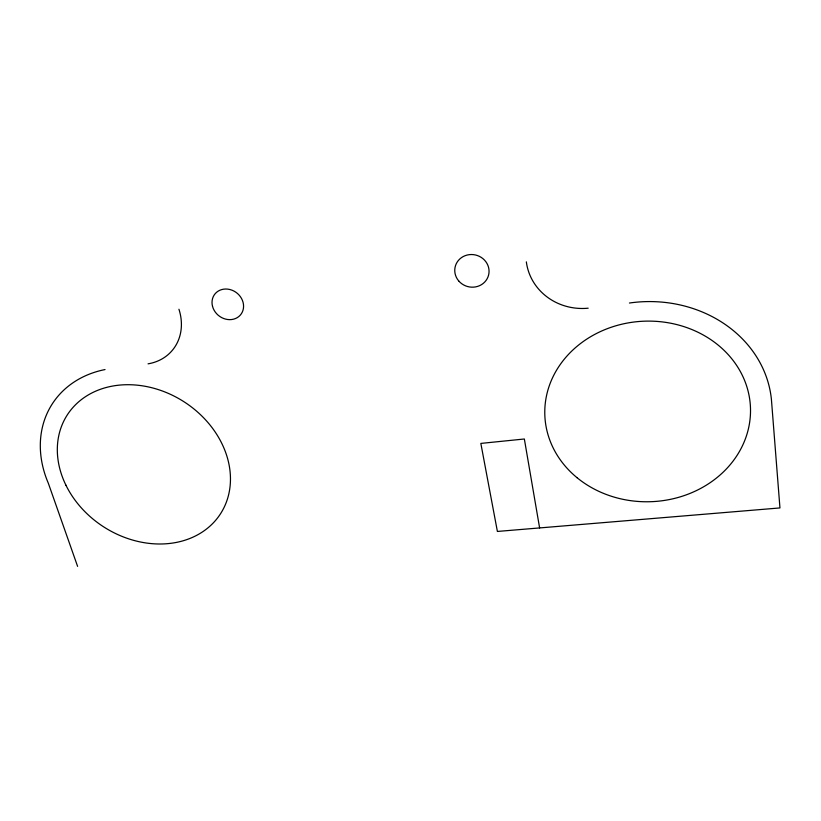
<?xml version="1.0" encoding="UTF-8"?>
<svg xmlns="http://www.w3.org/2000/svg" width="821" height="821" viewBox="0 0 821 821"><rect width="100%" height="100%" fill="white"/><g stroke="black" fill="none" stroke-linecap="round" stroke-linejoin="round"><path stroke-width="1.23" d="M77.595 566.367L48.336 483.251A109.439 89.253 32.8 0 1 105.037 369.563M539.613 527.924L524.352 438.999L480.839 443.412L497.393 531.444L779.95 507.932L771.412 399.375A123.509 108.434 -2.1 0 0 629.44 303.021M588.175 308.193A57.131 53.734 -6.5 0 1 526.343 261.858M178.937 309.24A52.216 44.242 40.7 0 1 148.057 363.836M458.652 280.864A17.21 16.266 14.8 0 0 487.961 277.026A17.21 16.266 14.8 0 0 469.109 254.674A17.21 16.266 14.8 0 0 458.652 280.864M212.526 306.346A16.523 14.532 38.2 0 0 238.89 316.485A16.523 14.532 38.2 0 0 231.984 290.182A16.523 14.532 38.2 0 0 212.526 306.346M577.009 477.668A102.882 90.31 -2 0 0 747.736 431.507A102.882 90.31 -2 0 0 618.213 325.126A102.882 90.31 -2 0 0 577.009 477.668M65.906 485.149A91.182 74.342 32.8 0 0 215.441 520.545A91.182 74.342 32.8 0 0 150.315 387.368A91.182 74.342 32.8 0 0 65.906 485.149"/></g></svg>
